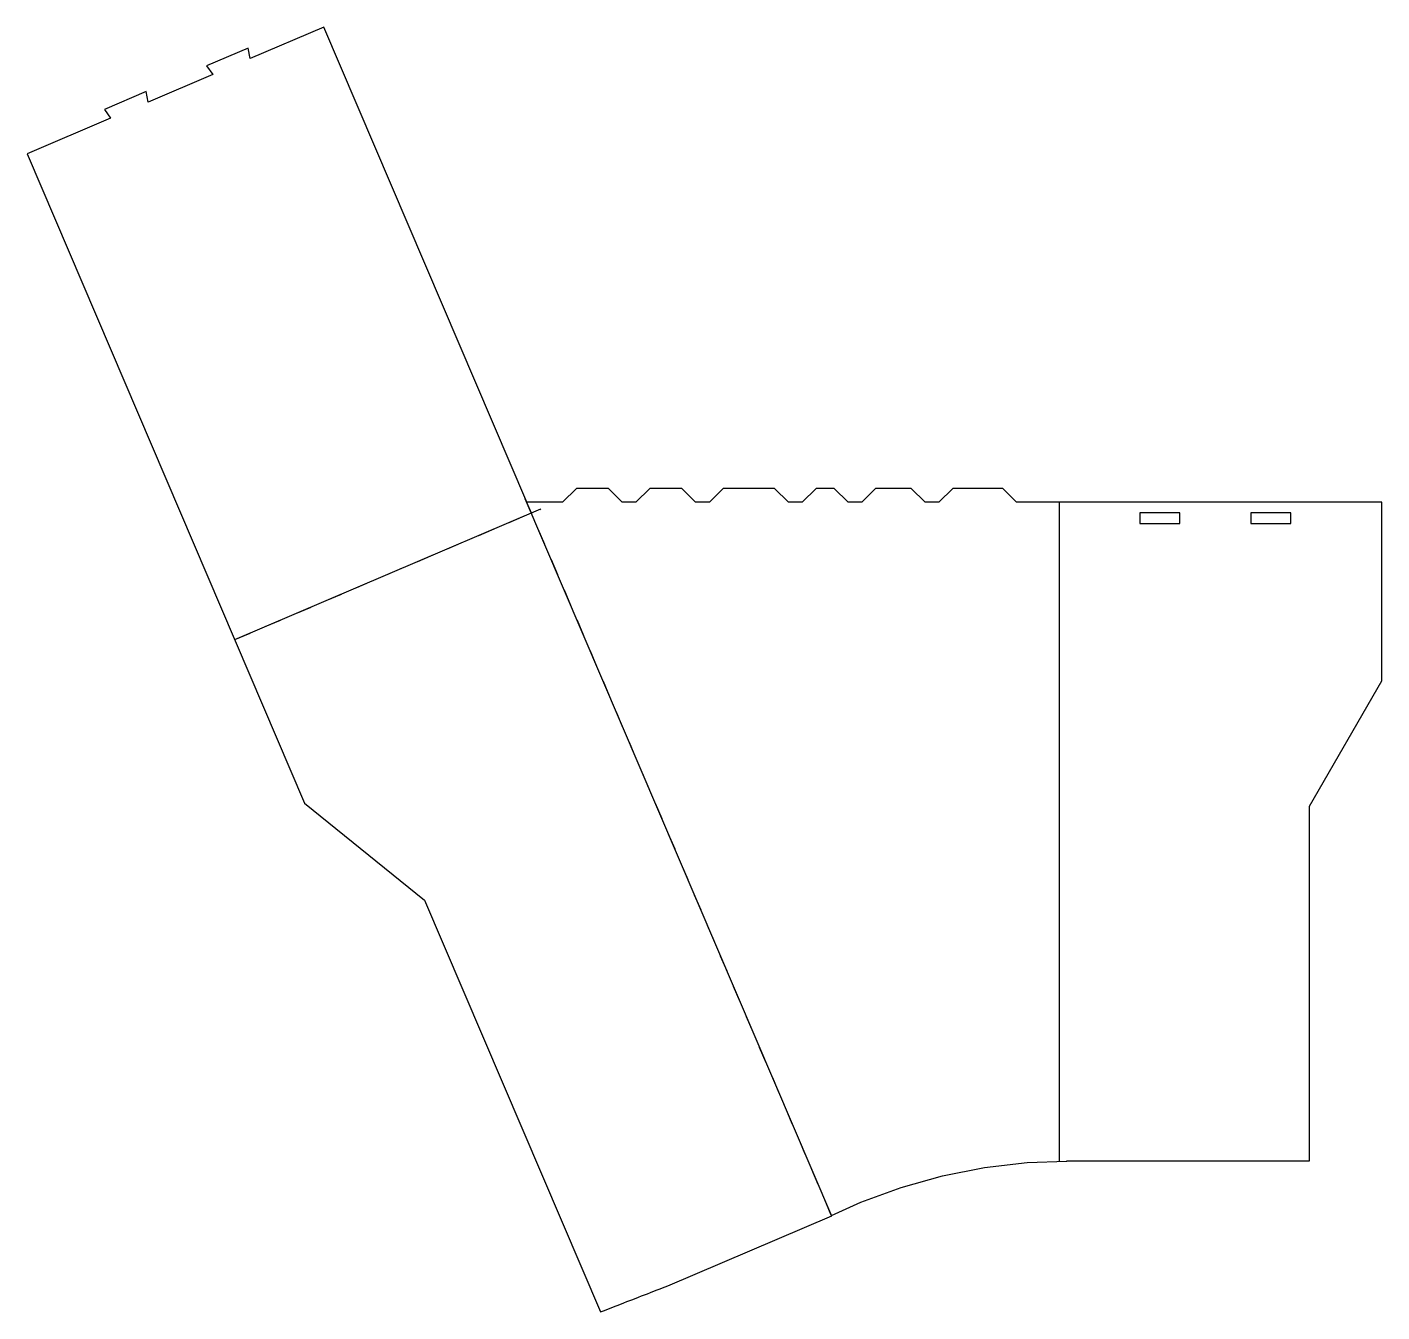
# Model space of a CAD drawing. Header units: metres. Extents: x 0 to 409, y 0 to 387.
import ezdxf

# ---------------------------------------------------------------- set-up
doc = ezdxf.new("R2010")
doc.units = ezdxf.units.M

msp = doc.modelspace()

# ---------------------------------------------------------------- linework, layer by layer
at = {"layer": 'CUT'}
for points in [[(-0.09843, 349.25614), (83.55212, 153.34632), (119.74864, 124.12778), (172.7904, -0.09617), (173.74126, 0.27299), (175.50784, 0.95838), (177.27463, 1.64323), (178.15811, 1.98545), (179.92522, 2.66947), (180.80885, 3.01127), (182.57628, 3.69444), (184.34393, 4.37702), (185.22784, 4.7181), (186.99583, 5.3998), (187.8799, 5.74043), (189.64823, 6.42123), (190.53248, 6.76141), (192.30116, 7.44129), (193.18688, 7.78149), (242.56183, 28.86385), (242.52858, 28.94173), (251.33866, 32.97803), (263.48457, 37.43225), (275.94102, 40.92512), (288.63204, 43.43536), (301.48024, 44.94766), (313.50393, 45.41748), (313.50324, 45.45284), (386.69634, 45.45284), (386.69634, 152.51179), (408.51156, 190.29687), (408.51156, 244.14598), (298.33834, 244.14598), (294.13834, 248.34598), (279.12293, 248.34598), (274.92293, 244.14598), (270.78506, 244.14598), (266.58506, 248.34598), (255.82913, 248.34598), (251.62913, 244.14598), (247.49126, 244.14598), (243.29126, 248.34598), (237.87975, 248.34598), (233.67975, 244.14598), (229.54188, 244.14598), (225.34188, 248.34598), (209.87975, 248.34598), (205.67975, 244.14598), (201.54188, 244.14598), (197.34188, 248.34598), (187.74655, 248.34598), (183.54655, 244.14598), (179.40868, 244.14598), (175.20868, 248.34598), (165.61335, 248.34598), (161.41335, 244.14598), (150.6396, 244.14598), (89.43564, 387.48583), (67.15949, 377.97426), (66.56159, 381.17128), (53.97404, 375.79658), (55.8697, 373.15369), (36.38747, 364.83506), (35.78957, 368.03209), (23.20202, 362.65739), (25.09768, 360.01449), (-0.09843, 349.25614)], [(335.49204, 237.69598), (347.54204, 237.69598), (347.54204, 240.92098), (335.49204, 240.92098), (335.49204, 237.69598)], [(368.9518, 237.69598), (381.0018, 237.69598), (381.0018, 240.92098), (368.9518, 240.92098), (368.9518, 237.69598)]]:
    msp.add_lwpolyline(points, close=True, dxfattribs=at)
at = {"layer": 'SCORE'}
for p, q in [((150.05772, 245.31776), (152.02115, 240.71939)), ((154.51689, 241.99381), (154.86571, 242.14276)), ((145.32016, 238.06695), (149.91852, 240.03038)), ((311.23227, 235.52784), (311.23227, 240.52784)), ((136.12344, 234.14009), (140.7218, 236.10352)), ((153.98458, 236.12103), (155.94801, 231.52267)), ((126.92671, 230.21323), (131.52507, 232.17666)), ((311.23227, 225.52784), (311.23227, 230.52784)), ((117.72999, 226.28636), (122.32835, 228.24979)), ((157.91144, 226.92431), (159.87487, 222.32595)), ((108.53326, 222.3595), (113.13162, 224.32293)), ((99.33654, 218.43264), (103.9349, 220.39607)), ((161.83831, 217.72758), (163.80174, 213.12922)), ((311.23227, 215.52784), (311.23227, 220.52784)), ((80.94309, 210.57891), (85.54145, 212.54234)), ((90.13981, 214.50577), (94.73817, 216.4692)), ((71.74636, 206.65205), (76.34472, 208.61548)), ((165.76517, 208.53086), (167.7286, 203.9325)), ((311.23227, 205.52784), (311.23227, 210.52784)), ((62.54964, 202.72518), (67.148, 204.68861)), ((311.23227, 195.52784), (311.23227, 200.52784)), ((169.69203, 199.33413), (171.65546, 194.73577)), ((173.61889, 190.13741), (175.58233, 185.53905)), ((311.23227, 185.52784), (311.23227, 190.52784)), ((177.54576, 180.94068), (179.50919, 176.34232)), ((311.23227, 175.52784), (311.23227, 180.52784)), ((181.47262, 171.74396), (183.43605, 167.1456)), ((311.23227, 165.52784), (311.23227, 170.52784)), ((185.39948, 162.54723), (187.36292, 157.94887)), ((311.23227, 155.52784), (311.23227, 160.52784)), ((189.32635, 153.35051), (191.28978, 148.75215)), ((311.23227, 145.52784), (311.23227, 150.52784)), ((193.25321, 144.15379), (195.21664, 139.55542)), ((311.23227, 135.52784), (311.23227, 140.52784)), ((197.18007, 134.95706), (199.14351, 130.3587)), ((311.23227, 125.52784), (311.23227, 130.52784)), ((201.10694, 125.76034), (203.07037, 121.16197)), ((311.23227, 115.52784), (311.23227, 120.52784)), ((205.0338, 116.56361), (206.99723, 111.96525)), ((311.23227, 105.52784), (311.23227, 110.52784)), ((208.96066, 107.36689), (210.92409, 102.76852)), ((212.88753, 98.17016), (214.85096, 93.5718)), ((311.23227, 95.52784), (311.23227, 100.52784)), ((311.23227, 85.52784), (311.23227, 90.52784)), ((216.81439, 88.97344), (218.77782, 84.37507)), ((220.74125, 79.77671), (222.70468, 75.17835)), ((311.23227, 75.52784), (311.23227, 80.52784)), ((224.66812, 70.57999), (226.63155, 65.98162)), ((311.23227, 65.52784), (311.23227, 70.52784)), ((228.59498, 61.38326), (230.55841, 56.7849)), ((311.23227, 55.52784), (311.23227, 60.52784)), ((232.52184, 52.18654), (234.48527, 47.58818)), ((311.23227, 45.52784), (311.23227, 50.52784)), ((236.44871, 42.98981), (238.41214, 38.39145)), ((240.37557, 33.79309), (242.339, 29.19473))]:
    msp.add_line(p, q, dxfattribs=at)
at = {"layer": 'SCORE2'}
for p, q in [((150.05772, 245.31776), (242.4634, 28.90338)), ((62.54964, 202.72518), (154.86571, 242.14276)), ((311.23227, 45.52784), (311.23227, 244.07098))]:
    msp.add_line(p, q, dxfattribs=at)

doc.saveas('drawing.dxf')
